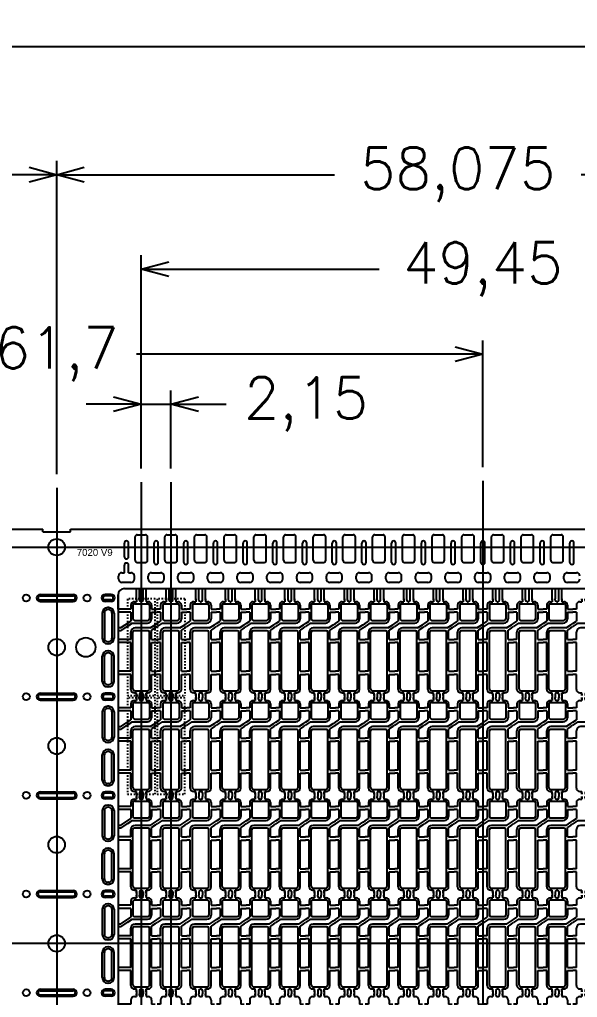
# Model space of a CAD drawing. Header units: millimetres. Extents: x -949 to -637, y 1078 to 1304.
# Drawn here: x -720.9 to -680.5, y 1233.2 to 1304.1 of the extents above; entities that cross this region are included whole.
import ezdxf

# ---------------------------------------------------------------- set-up
doc = ezdxf.new("R2010")
doc.units = ezdxf.units.MM
doc.header["$PDMODE"] = 3
doc.header["$PDSIZE"] = -1
for name, pattern in [('CENTER', [10.16, 6.35, -1.27, 1.27, -1.27]), ('DOT2', [0.125, 0, -0.125]), ('HIDDEN', [1.905, 1.27, -0.635])]:
    doc.linetypes.add(name, pattern=pattern)
doc.layers.get('DEFPOINTS').update_dxf_attribs({"color": 10})
for name, color, linetype in [('1', 3, 'Continuous'), ('6', 6, 'Continuous'), ('b etching', 1, 'Continuous'), ('CEN', 8, 'CENTER'), ('DIM', 7, 'Continuous'), ('HID', 1, 'HIDDEN')]:
    doc.layers.add(name, color=color, linetype=linetype)
doc.styles.add('SIMPLEX', font='simplex')
doc.styles.get("Standard").update_dxf_attribs({"font": 'txt.shx', "bigfont": 'chineset.shx'})
doc.styles.add('STYLE3', font='arial.ttf')
doc.dimstyles.new('ISO-25', dxfattribs={"dimtxt": 2.5, "dimasz": 2.5, "dimexe": 1.25, "dimexo": 0.625, "dimtad": 1, "dimtxsty": 'Standard', "dimcen": 2.5, "dimadec": 0, "dimazin": 0, "dimtfac": 1, "dimtmove": 0, "dimatfit": 3, "dimfxl": 1, "dimarcsym": 0})

# ---------------------------------------------------------------- blocks, each defined once
blk = doc.blocks.new('_OPEN30')
at = {"color": 0, "linetype": 'ByBlock'}
for p, q in [((-1, 0.268), (0, 0)), ((0, 0), (-1, -0.268)), ((0, 0), (-1, 0))]:
    blk.add_line(p, q, dxfattribs=at)
blk = doc.blocks.new('*D8')
at = {"layer": 'DEFPOINTS', "color": 0, "transparency": 16777216}
for p in [(-656.549, 1302.091), (-903.349, 1266.644), (-656.549, 1266.644)]:
    blk.add_point(p, dxfattribs=at)
at = {"layer": 'DIM', "color": 0, "lineweight": -2, "transparency": 16777216}
for p, q in [((-903.349, 1267.644), (-903.349, 1303.091)), ((-656.549, 1267.644), (-656.549, 1303.091)), ((-901.349, 1302.091), (-790.092, 1302.091)), ((-658.549, 1302.091), (-769.806, 1302.091))]:
    blk.add_line(p, q, dxfattribs=at)
at = {"layer": 'DIM', "color": 0, "lineweight": -2, "transparency": 16777216, "xscale": 2, "yscale": 2, "zscale": 2, "rotation": 180}
blk.add_blockref('_OPEN30', (-903.349, 1302.091), dxfattribs=at)
at = {"layer": 'DIM', "color": 0, "lineweight": -2, "transparency": 16777216, "xscale": 2, "yscale": 2, "zscale": 2}
blk.add_blockref('_OPEN30', (-656.549, 1302.091), dxfattribs=at)
at = {"layer": 'DIM', "color": 0, "transparency": 16777216, "insert": (-779.949, 1302.091), "char_height": 3, "attachment_point": 5, "style": 'SIMPLEX'}
blk.add_mtext('246,8±1', dxfattribs=at)
blk = doc.blocks.new('*D34')
at = {"layer": 'DEFPOINTS', "color": 0, "transparency": 16777216}
for p in [(-662.674, 1285.983), (-712.124, 1270.544), (-662.674, 1270.544)]:
    blk.add_point(p, dxfattribs=at)
at = {"layer": 'DIM', "color": 0, "lineweight": -2, "transparency": 16777216}
for p, q in [((-712.124, 1271.544), (-712.124, 1286.983)), ((-662.674, 1271.544), (-662.674, 1286.983)), ((-710.124, 1285.983), (-694.899, 1285.983)), ((-664.674, 1285.983), (-679.899, 1285.983))]:
    blk.add_line(p, q, dxfattribs=at)
at = {"layer": 'DIM', "color": 0, "lineweight": -2, "transparency": 16777216, "xscale": 2, "yscale": 2, "zscale": 2, "rotation": 180}
blk.add_blockref('_OPEN30', (-712.124, 1285.983), dxfattribs=at)
at = {"layer": 'DIM', "color": 0, "lineweight": -2, "transparency": 16777216, "xscale": 2, "yscale": 2, "zscale": 2}
blk.add_blockref('_OPEN30', (-662.674, 1285.983), dxfattribs=at)
at = {"layer": 'DIM', "color": 0, "transparency": 16777216, "insert": (-687.399, 1285.983), "char_height": 3, "attachment_point": 5, "style": 'SIMPLEX'}
blk.add_mtext('49,45', dxfattribs=at)
blk = doc.blocks.new('*D35')
at = {"layer": 'DEFPOINTS', "color": 0, "transparency": 16777216}
for p in [(-709.974, 1276.197), (-712.124, 1270.544), (-709.974, 1270.544)]:
    blk.add_point(p, dxfattribs=at)
at = {"layer": 'DIM', "color": 0, "lineweight": -2, "transparency": 16777216}
for p, q in [((-712.124, 1271.544), (-712.124, 1277.197)), ((-709.974, 1271.544), (-709.974, 1277.197)), ((-714.124, 1276.197), (-716.124, 1276.197)), ((-712.124, 1276.197), (-709.974, 1276.197)), ((-707.974, 1276.197), (-705.974, 1276.197))]:
    blk.add_line(p, q, dxfattribs=at)
at = {"layer": 'DIM', "color": 0, "lineweight": -2, "transparency": 16777216, "xscale": 2, "yscale": 2, "zscale": 2}
blk.add_blockref('_OPEN30', (-712.124, 1276.197), dxfattribs=at)
at = {"layer": 'DIM', "color": 0, "lineweight": -2, "transparency": 16777216, "xscale": 2, "yscale": 2, "zscale": 2, "rotation": 180}
blk.add_blockref('_OPEN30', (-709.974, 1276.197), dxfattribs=at)
at = {"layer": 'DIM', "color": 0, "transparency": 16777216, "insert": (-700.188, 1276.197), "char_height": 3, "attachment_point": 5, "style": 'SIMPLEX'}
blk.add_mtext('2,15', dxfattribs=at)
blk = doc.blocks.new('*D37')
at = {"layer": 'DEFPOINTS', "color": 0, "transparency": 16777216}
for p in [(-718.249, 1292.825), (-779.949, 1270.144), (-718.249, 1270.144)]:
    blk.add_point(p, dxfattribs=at)
at = {"layer": 'DIM', "color": 0, "lineweight": -2, "transparency": 16777216}
for p, q in [((-779.949, 1271.144), (-779.949, 1293.825)), ((-718.249, 1271.144), (-718.249, 1293.825)), ((-777.949, 1292.825), (-754.884, 1292.825)), ((-720.249, 1292.825), (-743.313, 1292.825))]:
    blk.add_line(p, q, dxfattribs=at)
at = {"layer": 'DIM', "color": 0, "lineweight": -2, "transparency": 16777216, "xscale": 2, "yscale": 2, "zscale": 2, "rotation": 180}
blk.add_blockref('_OPEN30', (-779.949, 1292.825), dxfattribs=at)
at = {"layer": 'DIM', "color": 0, "lineweight": -2, "transparency": 16777216, "xscale": 2, "yscale": 2, "zscale": 2}
blk.add_blockref('_OPEN30', (-718.249, 1292.825), dxfattribs=at)
at = {"layer": 'DIM', "color": 0, "transparency": 16777216, "insert": (-749.099, 1292.825), "char_height": 3, "attachment_point": 5, "style": 'SIMPLEX'}
blk.add_mtext('61,7', dxfattribs=at)
blk = doc.blocks.new('*D38')
at = {"layer": 'DEFPOINTS', "color": 0, "transparency": 16777216}
for p in [(-660.174, 1292.825), (-718.249, 1270.144), (-660.174, 1208.444)]:
    blk.add_point(p, dxfattribs=at)
at = {"layer": 'DIM', "color": 0, "lineweight": -2, "transparency": 16777216}
for p, q in [((-718.249, 1271.144), (-718.249, 1293.825)), ((-660.174, 1209.444), (-660.174, 1293.825)), ((-716.249, 1292.825), (-698.14, 1292.825)), ((-662.174, 1292.825), (-680.283, 1292.825))]:
    blk.add_line(p, q, dxfattribs=at)
at = {"layer": 'DIM', "color": 0, "lineweight": -2, "transparency": 16777216, "xscale": 2, "yscale": 2, "zscale": 2, "rotation": 180}
blk.add_blockref('_OPEN30', (-718.249, 1292.825), dxfattribs=at)
at = {"layer": 'DIM', "color": 0, "lineweight": -2, "transparency": 16777216, "xscale": 2, "yscale": 2, "zscale": 2}
blk.add_blockref('_OPEN30', (-660.174, 1292.825), dxfattribs=at)
at = {"layer": 'DIM', "color": 0, "transparency": 16777216, "insert": (-689.211, 1292.825), "char_height": 3, "attachment_point": 5, "style": 'SIMPLEX'}
blk.add_mtext('58,075', dxfattribs=at)
blk = doc.blocks.new('*D44')
at = {"layer": 'DEFPOINTS', "color": 0, "transparency": 16777216}
for p in [(-687.399, 1279.822), (-749.099, 1270.644), (-687.399, 1270.644)]:
    blk.add_point(p, dxfattribs=at)
at = {"layer": 'DIM', "color": 0, "lineweight": -2, "transparency": 16777216}
for p, q in [((-749.099, 1271.644), (-749.099, 1280.822)), ((-687.399, 1271.644), (-687.399, 1280.822)), ((-747.099, 1279.822), (-724.034, 1279.822)), ((-689.399, 1279.822), (-712.463, 1279.822))]:
    blk.add_line(p, q, dxfattribs=at)
at = {"layer": 'DIM', "color": 0, "lineweight": -2, "transparency": 16777216, "xscale": 2, "yscale": 2, "zscale": 2, "rotation": 180}
blk.add_blockref('_OPEN30', (-749.099, 1279.822), dxfattribs=at)
at = {"layer": 'DIM', "color": 0, "lineweight": -2, "transparency": 16777216, "xscale": 2, "yscale": 2, "zscale": 2}
blk.add_blockref('_OPEN30', (-687.399, 1279.822), dxfattribs=at)
at = {"layer": 'DIM', "color": 0, "transparency": 16777216, "insert": (-718.249, 1279.822), "char_height": 3, "attachment_point": 5, "style": 'SIMPLEX'}
blk.add_mtext('61,7', dxfattribs=at)
blk = doc.blocks.new('e1')
at = {"layer": '1'}
for p, q in [((-947.458, 906.131), (-947.458, 905.841)), ((-947.058, 906.581), (-947.058, 906.481)), ((-947.058, 906.481), (-947.058, 906.581)), ((-947.058, 906.581), (-947.058, 906.381)), ((-946.358, 906.581), (-946.358, 906.481)), ((-946.358, 906.481), (-946.358, 906.581)), ((-946.358, 906.581), (-946.358, 906.381)), ((-946.358, 906.381), (-946.208, 906.381)), ((-945.958, 906.131), (-945.958, 905.841)), ((-947.458, 905.841), (-947.708, 905.841)), ((-947.458, 905.621), (-947.708, 905.621)), ((-947.458, 905.621), (-947.458, 904.981)), ((-945.958, 905.841), (-945.708, 905.841)), ((-945.958, 905.621), (-945.958, 905.131)), ((-945.958, 905.621), (-945.708, 905.621)), ((-947.358, 904.831), (-946.258, 904.831)), ((-946.058, 904.481), (-947.158, 904.481)), ((-947.458, 903.641), (-947.458, 904.181)), ((-945.958, 903.641), (-945.958, 904.331)), ((-947.458, 903.641), (-947.708, 903.641)), ((-947.458, 903.421), (-947.708, 903.421)), ((-947.458, 901.341), (-947.458, 903.421)), ((-945.958, 903.641), (-945.708, 903.641)), ((-945.958, 901.341), (-945.958, 903.421)), ((-945.958, 903.421), (-945.708, 903.421)), ((-947.458, 901.341), (-947.708, 901.341)), ((-947.458, 901.121), (-947.708, 901.121)), ((-947.458, 900.031), (-947.458, 901.121)), ((-945.958, 901.341), (-945.708, 901.341)), ((-945.958, 900.031), (-945.958, 901.121)), ((-945.958, 901.121), (-945.708, 901.121)), ((-947.058, 899.581), (-947.058, 899.781)), ((-947.058, 899.581), (-947.058, 899.681)), ((-947.058, 899.681), (-947.058, 899.581)), ((-946.358, 899.781), (-946.208, 899.781)), ((-946.358, 899.581), (-946.358, 899.781)), ((-946.358, 899.581), (-946.358, 899.681)), ((-946.358, 899.681), (-946.358, 899.581))]:
    blk.add_line(p, q, dxfattribs=at)
at = {"layer": '1', "linetype": 'ByBlock'}
for p, q in [((-947.208, 906.381), (-947.058, 906.381)), ((-946.833, 906.481), (-946.833, 906.581)), ((-946.733, 906.381), (-946.683, 906.381)), ((-946.583, 906.481), (-946.583, 906.581)), ((-947.708, 904.814), (-947.458, 904.981)), ((-947.358, 904.831), (-947.708, 904.597)), ((-946.058, 904.481), (-945.708, 904.714)), ((-945.708, 904.497), (-945.958, 904.331)), ((-947.208, 899.781), (-947.058, 899.781)), ((-946.833, 899.681), (-946.833, 899.581)), ((-946.733, 899.781), (-946.683, 899.781)), ((-946.583, 899.681), (-946.583, 899.581))]:
    blk.add_line(p, q, dxfattribs=at)
at = {"layer": '1'}
for centre, radius, start, end in [((-947.208, 906.131), 0.25, 90, 180), ((-946.208, 906.131), 0.25, 0, 90), ((-947.158, 904.181), 0.3, 90, 180), ((-946.258, 905.131), 0.3, 270, 0), ((-947.208, 900.031), 0.25, 180, 270), ((-946.208, 900.031), 0.25, 270, 0)]:
    blk.add_arc(centre, radius, start, end, dxfattribs=at)
at = {"layer": '1', "linetype": 'ByBlock'}
for centre, start, end in [((-946.733, 906.481), 180, 270), ((-946.683, 906.481), 270, 0), ((-946.733, 899.681), 90, 180), ((-946.683, 899.681), 0, 90)]:
    blk.add_arc(centre, 0.1, start, end, dxfattribs=at)
blk = doc.blocks.new('e2')
at = {"layer": 'b etching', "linetype": 'ByBlock'}
for p, q in [((-947.308, 906.131), (-947.308, 905.131)), ((-947.208, 906.231), (-946.208, 906.231)), ((-946.108, 906.131), (-946.108, 905.131)), ((-947.208, 905.031), (-946.208, 905.031)), ((-947.308, 900.081), (-947.308, 904.181)), ((-946.208, 904.281), (-947.208, 904.281)), ((-946.108, 900.081), (-946.108, 904.181)), ((-947.158, 899.931), (-946.258, 899.931))]:
    blk.add_line(p, q, dxfattribs=at)
for centre, radius, start, end in [((-947.208, 906.131), 0.1, 90, 180), ((-946.208, 906.131), 0.1, 360, 90), ((-947.208, 905.131), 0.1, 180, 270), ((-946.208, 905.131), 0.1, 270, 360), ((-947.208, 904.181), 0.1, 90, 180), ((-946.208, 904.181), 0.1, 0, 90), ((-947.158, 900.081), 0.15, 180, 270), ((-946.258, 900.081), 0.15, 270, 0)]:
    blk.add_arc(centre, radius, start, end, dxfattribs=at)
blk = doc.blocks.new('TOP')
at = {"layer": '1', "linetype": 'ByBlock'}
for p, q in [((-895.149, 911.326), (-894.999, 911.326)), ((-895.149, 911.106), (-894.999, 911.106)), ((-895.149, 910.2), (-894.999, 910.3)), ((-895.149, 909.983), (-894.999, 910.083)), ((-895.149, 909.126), (-894.999, 909.126)), ((-895.149, 908.906), (-894.999, 908.906)), ((-895.149, 906.826), (-894.999, 906.826)), ((-895.149, 906.606), (-894.999, 906.606)), ((-896.499, 905.066), (-896.499, 904.916)), ((-896.274, 905.066), (-896.274, 904.916)), ((-896.024, 905.066), (-896.024, 904.916)), ((-895.799, 905.066), (-895.799, 904.916))]:
    blk.add_line(p, q, dxfattribs=at)
blk = doc.blocks.new('TOP13')
at = {"layer": '1'}
for p, q in [((-901.961, 617.062), (-901.361, 617.062)), ((-902.111, 615.212), (-902.111, 616.912)), ((-901.211, 615.212), (-901.211, 616.912)), ((-900.736, 615.062), (-900.736, 616.462)), ((-900.436, 615.062), (-900.436, 616.462)), ((-901.961, 615.062), (-901.361, 615.062))]:
    blk.add_line(p, q, dxfattribs=at)
for centre, start, end in [((-901.961, 616.912), 90, 180), ((-901.361, 616.912), 0, 90), ((-900.586, 616.462), 0, 180), ((-901.961, 615.212), 180, 270), ((-901.361, 615.212), 270, 0), ((-900.586, 615.062), 180, 0)]:
    blk.add_arc(centre, 0.15, start, end, dxfattribs=at)
blk = doc.blocks.new('1')
at = {"layer": '1', "linetype": 'ByBlock'}
for p, q in [((-898.224, 911.326), (-898.899, 911.326)), ((-898.224, 911.106), (-898.899, 911.106)), ((-898.899, 911.106), (-898.899, 909.966)), ((-898.724, 909.966), (-897.974, 910.466)), ((-898.699, 909.766), (-897.874, 910.316)), ((-898.724, 909.966), (-898.899, 909.966)), ((-898.699, 909.766), (-898.899, 909.766)), ((-898.899, 909.766), (-898.899, 909.126)), ((-898.224, 909.126), (-898.899, 909.126)), ((-898.224, 908.906), (-898.899, 908.906)), ((-898.899, 908.906), (-898.899, 906.826)), ((-898.224, 906.826), (-898.899, 906.826)), ((-898.224, 906.606), (-898.899, 906.606)), ((-898.899, 906.606), (-898.899, 904.176)), ((-898.224, 904.176), (-898.899, 904.176))]:
    blk.add_line(p, q, dxfattribs=at)
blk = doc.blocks.new('111')
at = {"layer": '1', "linetype": 'ByBlock'}
for p, q in [((-415.593, 929.351), (-415.593, 930.101)), ((-415.368, 929.351), (-415.368, 930.101)), ((-415.368, 930.101), (-415.118, 930.101)), ((-415.118, 929.351), (-415.118, 930.101)), ((-414.893, 930.101), (-413.443, 930.101)), ((-414.893, 929.351), (-414.893, 930.101))]:
    blk.add_line(p, q, dxfattribs=at)

msp = doc.modelspace()

# ---------------------------------------------------------------- linework, layer by layer
at = {"layer": '1', "linetype": 'ByBlock'}
for p, q in [((-749.0986804, 1267.14394821), (-719.2486804, 1267.14394821)), ((-717.2486804, 1267.14394821), (-687.3986804, 1267.14394821)), ((-687.3986804, 1267.14394821), (-657.5486804, 1267.14394821)), ((-713.7736804, 1263.54394821), (-713.7736804, 1263.74394821)), ((-712.6236804, 1263.54394821), (-712.6236804, 1263.74394821)), ((-711.6236804, 1263.54394821), (-711.6236804, 1263.74394821)), ((-710.4736804, 1263.54394821), (-710.4736804, 1263.74394821)), ((-709.4736804, 1263.54394821), (-709.4736804, 1263.74394821)), ((-708.3236804, 1263.54394821), (-708.3236804, 1263.74394821)), ((-707.3236804, 1263.54394821), (-707.3236804, 1263.74394821)), ((-706.1736804, 1263.54394821), (-706.1736804, 1263.74394821)), ((-705.1736804, 1263.54394821), (-705.1736804, 1263.74394821)), ((-704.0236804, 1263.54394821), (-704.0236804, 1263.74394821)), ((-703.0236804, 1263.54394821), (-703.0236804, 1263.74394821)), ((-701.8736804, 1263.54394821), (-701.8736804, 1263.74394821)), ((-700.8736804, 1263.54394821), (-700.8736804, 1263.74394821)), ((-699.7236804, 1263.54394821), (-699.7236804, 1263.74394821)), ((-698.7236804, 1263.54394821), (-698.7236804, 1263.74394821)), ((-697.5736804, 1263.54394821), (-697.5736804, 1263.74394821)), ((-696.5736804, 1263.54394821), (-696.5736804, 1263.74394821)), ((-695.4236804, 1263.54394821), (-695.4236804, 1263.74394821)), ((-694.4236804, 1263.54394821), (-694.4236804, 1263.74394821)), ((-693.2736804, 1263.54394821), (-693.2736804, 1263.74394821)), ((-692.2736804, 1263.54394821), (-692.2736804, 1263.74394821)), ((-691.1236804, 1263.54394821), (-691.1236804, 1263.74394821)), ((-690.1236804, 1263.54394821), (-690.1236804, 1263.74394821)), ((-688.9736804, 1263.54394821), (-688.9736804, 1263.74394821)), ((-687.9736804, 1263.54394821), (-687.9736804, 1263.74394821)), ((-686.8236804, 1263.54394821), (-686.8236804, 1263.74394821)), ((-685.8236804, 1263.54394821), (-685.8236804, 1263.74394821)), ((-684.6736804, 1263.54394821), (-684.6736804, 1263.74394821)), ((-683.6736804, 1263.54394821), (-683.6736804, 1263.74394821)), ((-682.5236804, 1263.54394821), (-682.5236804, 1263.74394821)), ((-681.5236804, 1263.54394821), (-681.5236804, 1263.74394821)), ((-712.8736804, 1263.29394821), (-713.5236804, 1263.29394821)), ((-710.7236804, 1263.29394821), (-711.3736804, 1263.29394821)), ((-708.5736804, 1263.29394821), (-709.2236804, 1263.29394821)), ((-706.4236804, 1263.29394821), (-707.0736804, 1263.29394821)), ((-704.2736804, 1263.29394821), (-704.9236804, 1263.29394821)), ((-702.1236804, 1263.29394821), (-702.7736804, 1263.29394821)), ((-699.9736804, 1263.29394821), (-700.6236804, 1263.29394821)), ((-697.8236804, 1263.29394821), (-698.4736804, 1263.29394821)), ((-695.6736804, 1263.29394821), (-696.3236804, 1263.29394821)), ((-693.5236804, 1263.29394821), (-694.1736804, 1263.29394821)), ((-691.3736804, 1263.29394821), (-692.0236804, 1263.29394821)), ((-689.2236804, 1263.29394821), (-689.8736804, 1263.29394821)), ((-687.0736804, 1263.29394821), (-687.7236804, 1263.29394821)), ((-684.9236804, 1263.29394821), (-685.5736804, 1263.29394821)), ((-682.7736804, 1263.29394821), (-683.4236804, 1263.29394821)), ((-680.6236804, 1263.29394821), (-681.2736804, 1263.29394821)), ((-713.7986804, 1261.35394821), (-713.7986804, 1262.39394821)), ((-713.3486804, 1262.84394821), (-712.4736804, 1262.84394821))]:
    msp.add_line(p, q, dxfattribs=at)
at = {"layer": '1'}
for p, q in [((-719.2486804, 1266.94394821), (-719.2486804, 1267.14394821)), ((-717.2486804, 1266.94394821), (-717.2486804, 1267.14394821)), ((-719.2486804, 1266.94394821), (-718.2486804, 1266.94394821)), ((-718.2486804, 1266.94394821), (-717.2486804, 1266.94394821)), ((-713.3486804, 1265.14394821), (-713.3486804, 1266.14394821)), ((-713.0486804, 1265.14394821), (-713.0486804, 1266.14394821)), ((-713.3486804, 1263.99394821), (-713.3486804, 1264.54394821)), ((-713.0486804, 1263.99394821), (-713.0486804, 1264.54394821)), ((-713.5236804, 1263.99394821), (-713.3486804, 1263.99394821)), ((-713.0486804, 1263.99394821), (-712.8736804, 1263.99394821)), ((-711.3736804, 1263.99394821), (-710.7236804, 1263.99394821)), ((-709.2236804, 1263.99394821), (-708.5736804, 1263.99394821)), ((-707.0736804, 1263.99394821), (-706.4236804, 1263.99394821)), ((-704.9236804, 1263.99394821), (-704.2736804, 1263.99394821)), ((-702.7736804, 1263.99394821), (-702.1236804, 1263.99394821)), ((-700.6236804, 1263.99394821), (-699.9736804, 1263.99394821)), ((-698.4736804, 1263.99394821), (-697.8236804, 1263.99394821)), ((-696.3236804, 1263.99394821), (-695.6736804, 1263.99394821)), ((-694.1736804, 1263.99394821), (-693.5236804, 1263.99394821)), ((-692.0236804, 1263.99394821), (-691.3736804, 1263.99394821)), ((-689.8736804, 1263.99394821), (-689.2236804, 1263.99394821)), ((-687.7236804, 1263.99394821), (-687.0736804, 1263.99394821)), ((-685.5736804, 1263.99394821), (-684.9236804, 1263.99394821)), ((-683.4236804, 1263.99394821), (-682.7736804, 1263.99394821)), ((-681.2736804, 1263.99394821), (-680.6236804, 1263.99394821)), ((-719.4486804, 1262.31894821), (-717.0486804, 1262.31894821)), ((-717.7486804, 1262.31894821), (-717.0486804, 1262.31894821)), ((-714.2986804, 1262.31894821), (-714.7486804, 1262.31894821)), ((-714.2986804, 1262.31894821), (-714.7486804, 1262.31894821)), ((-719.4486804, 1262.01894821), (-717.0486804, 1262.01894821)), ((-717.7486804, 1262.01894821), (-717.0486804, 1262.01894821)), ((-714.2986804, 1262.01894821), (-714.7486804, 1262.01894821)), ((-714.2986804, 1262.01894821), (-714.7486804, 1262.01894821)), ((-714.7986804, 1261.06894821), (-714.7986804, 1259.24394821)), ((-714.4986804, 1261.31894821), (-714.5486804, 1261.31894821)), ((-714.2486804, 1261.06894821), (-714.2486804, 1259.24394821)), ((-714.4986804, 1258.99394821), (-714.5486804, 1258.99394821)), ((-714.7986804, 1256.11894821), (-714.7986804, 1257.94394821)), ((-714.4986804, 1258.19394821), (-714.5486804, 1258.19394821)), ((-714.2486804, 1256.11894821), (-714.2486804, 1257.94394821)), ((-714.4986804, 1255.86894821), (-714.5486804, 1255.86894821)), ((-719.4486804, 1255.16894821), (-717.0486804, 1255.16894821)), ((-717.7486804, 1255.16894821), (-717.0486804, 1255.16894821)), ((-714.2986804, 1255.16894821), (-714.7486804, 1255.16894821)), ((-714.2986804, 1255.16894821), (-714.7486804, 1255.16894821)), ((-719.4486804, 1254.86894821), (-717.0486804, 1254.86894821)), ((-717.7486804, 1254.86894821), (-717.0486804, 1254.86894821)), ((-714.2986804, 1254.86894821), (-714.7486804, 1254.86894821)), ((-714.2986804, 1254.86894821), (-714.7486804, 1254.86894821)), ((-714.7986804, 1253.91894821), (-714.7986804, 1252.09394821)), ((-714.4986804, 1254.16894821), (-714.5486804, 1254.16894821)), ((-714.2486804, 1253.91894821), (-714.2486804, 1252.09394821)), ((-714.4986804, 1251.84394821), (-714.5486804, 1251.84394821)), ((-714.4986804, 1251.04394821), (-714.5486804, 1251.04394821)), ((-714.7986804, 1248.96894821), (-714.7986804, 1250.79394821)), ((-714.2486804, 1248.96894821), (-714.2486804, 1250.79394821)), ((-714.4986804, 1248.71894821), (-714.5486804, 1248.71894821)), ((-719.4486804, 1248.01894821), (-717.0486804, 1248.01894821)), ((-717.7486804, 1248.01894821), (-717.0486804, 1248.01894821)), ((-714.2986804, 1248.01894821), (-714.7486804, 1248.01894821)), ((-714.2986804, 1248.01894821), (-714.7486804, 1248.01894821)), ((-719.4486804, 1247.71894821), (-717.0486804, 1247.71894821)), ((-717.7486804, 1247.71894821), (-717.0486804, 1247.71894821)), ((-714.2986804, 1247.71894821), (-714.7486804, 1247.71894821)), ((-714.2986804, 1247.71894821), (-714.7486804, 1247.71894821)), ((-714.7986804, 1246.76894821), (-714.7986804, 1244.94394821)), ((-714.4986804, 1247.01894821), (-714.5486804, 1247.01894821)), ((-714.2486804, 1246.76894821), (-714.2486804, 1244.94394821)), ((-714.4986804, 1244.69394821), (-714.5486804, 1244.69394821)), ((-714.4986804, 1243.89394821), (-714.5486804, 1243.89394821)), ((-714.7986804, 1241.81894821), (-714.7986804, 1243.64394821)), ((-714.2486804, 1241.81894821), (-714.2486804, 1243.64394821)), ((-714.4986804, 1241.56894821), (-714.5486804, 1241.56894821)), ((-719.4486804, 1240.86894821), (-717.0486804, 1240.86894821)), ((-719.4486804, 1240.56894821), (-717.0486804, 1240.56894821)), ((-717.7486804, 1240.86894821), (-717.0486804, 1240.86894821)), ((-717.7486804, 1240.56894821), (-717.0486804, 1240.56894821)), ((-714.2986804, 1240.86894821), (-714.7486804, 1240.86894821)), ((-714.2986804, 1240.86894821), (-714.7486804, 1240.86894821)), ((-714.2986804, 1240.56894821), (-714.7486804, 1240.56894821)), ((-714.2986804, 1240.56894821), (-714.7486804, 1240.56894821)), ((-714.7986804, 1239.61894821), (-714.7986804, 1237.79394821)), ((-714.4986804, 1239.86894821), (-714.5486804, 1239.86894821)), ((-714.2486804, 1239.61894821), (-714.2486804, 1237.79394821)), ((-714.4986804, 1237.54394821), (-714.5486804, 1237.54394821)), ((-714.4986804, 1236.74394821), (-714.5486804, 1236.74394821)), ((-714.7986804, 1234.66894821), (-714.7986804, 1236.49394821)), ((-714.2486804, 1234.66894821), (-714.2486804, 1236.49394821)), ((-714.4986804, 1234.41894821), (-714.5486804, 1234.41894821)), ((-719.4486804, 1233.71894821), (-717.0486804, 1233.71894821)), ((-719.4486804, 1233.41894821), (-717.0486804, 1233.41894821)), ((-717.7486804, 1233.71894821), (-717.0486804, 1233.71894821)), ((-717.7486804, 1233.41894821), (-717.0486804, 1233.41894821)), ((-714.2986804, 1233.71894821), (-714.7486804, 1233.71894821)), ((-714.2986804, 1233.71894821), (-714.7486804, 1233.71894821)), ((-714.2986804, 1233.41894821), (-714.7486804, 1233.41894821)), ((-714.2986804, 1233.41894821), (-714.7486804, 1233.41894821))]:
    msp.add_line(p, q, dxfattribs=at)
for centre, radius in [((-718.2486804, 1265.84394821), 0.6), ((-720.4486804, 1262.16894821), 0.25), ((-720.4486804, 1262.16894821), 0.25), ((-716.0486804, 1262.16894821), 0.25), ((-718.2486804, 1258.59394821), 0.6), ((-716.1386804, 1258.59394821), 0.7), ((-720.4486804, 1255.01894821), 0.25), ((-720.4486804, 1255.01894821), 0.25), ((-716.0486804, 1255.01894821), 0.25), ((-716.0486804, 1255.01894821), 0.25), ((-718.2486804, 1251.44394821), 0.6), ((-720.4486804, 1247.86894821), 0.25), ((-720.4486804, 1247.86894821), 0.25), ((-716.0486804, 1247.86894821), 0.25), ((-716.0486804, 1247.86894821), 0.25), ((-718.2486804, 1244.29394821), 0.6), ((-720.4486804, 1240.71894821), 0.25), ((-720.4486804, 1240.71894821), 0.25), ((-716.0486804, 1240.71894821), 0.25), ((-716.0486804, 1240.71894821), 0.25), ((-718.2486804, 1237.14394821), 0.6), ((-720.4486804, 1233.56894821), 0.25), ((-720.4486804, 1233.56894821), 0.25), ((-716.0486804, 1233.56894821), 0.25), ((-716.0486804, 1233.56894821), 0.25)]:
    msp.add_circle(centre, radius, dxfattribs=at)
for centre, radius, start, end in [((-713.1986804, 1266.14394821), 0.15, 0, 180), ((-713.1986804, 1265.14394821), 0.15, 180, 0), ((-713.1986804, 1264.54394821), 0.15, 0, 180), ((-719.4486804, 1262.16894821), 0.15, 90, 270), ((-719.4486804, 1262.16894821), 0.15, 90, 270), ((-717.0486804, 1262.16894821), 0.15, 270, 90), ((-717.0486804, 1262.16894821), 0.15, 270, 90), ((-714.7486804, 1262.16894821), 0.15, 90, 270), ((-714.7486804, 1262.16894821), 0.15, 90, 270), ((-714.2986804, 1262.16894821), 0.15, 270, 90), ((-714.2986804, 1262.16894821), 0.15, 270, 90), ((-714.5486804, 1261.06894821), 0.25, 90, 180), ((-714.4986804, 1261.06894821), 0.25, 360, 90), ((-714.5486804, 1259.24394821), 0.25, 180, 270), ((-714.4986804, 1259.24394821), 0.25, 270, 360), ((-714.5486804, 1257.94394821), 0.25, 90, 180), ((-714.4986804, 1257.94394821), 0.25, 0, 90), ((-714.5486804, 1256.11894821), 0.25, 180, 270), ((-714.4986804, 1256.11894821), 0.25, 270, 0), ((-719.4486804, 1255.01894821), 0.15, 90, 270), ((-719.4486804, 1255.01894821), 0.15, 90, 270), ((-717.0486804, 1255.01894821), 0.15, 270, 90), ((-717.0486804, 1255.01894821), 0.15, 270, 90), ((-714.7486804, 1255.01894821), 0.15, 90, 270), ((-714.7486804, 1255.01894821), 0.15, 90, 270), ((-714.2986804, 1255.01894821), 0.15, 270, 90), ((-714.2986804, 1255.01894821), 0.15, 270, 90), ((-714.5486804, 1253.91894821), 0.25, 90, 180), ((-714.4986804, 1253.91894821), 0.25, 360, 90), ((-714.5486804, 1252.09394821), 0.25, 180, 270), ((-714.4986804, 1252.09394821), 0.25, 270, 360), ((-714.5486804, 1250.79394821), 0.25, 90, 180), ((-714.4986804, 1250.79394821), 0.25, 0, 90), ((-714.5486804, 1248.96894821), 0.25, 180, 270), ((-714.4986804, 1248.96894821), 0.25, 270, 0), ((-719.4486804, 1247.86894821), 0.15, 90, 270), ((-719.4486804, 1247.86894821), 0.15, 90, 270), ((-717.0486804, 1247.86894821), 0.15, 270, 90), ((-717.0486804, 1247.86894821), 0.15, 270, 90), ((-714.7486804, 1247.86894821), 0.15, 90, 270), ((-714.7486804, 1247.86894821), 0.15, 90, 270), ((-714.2986804, 1247.86894821), 0.15, 270, 90), ((-714.2986804, 1247.86894821), 0.15, 270, 90), ((-714.5486804, 1246.76894821), 0.25, 90, 180), ((-714.4986804, 1246.76894821), 0.25, 360, 90), ((-714.5486804, 1244.94394821), 0.25, 180, 270), ((-714.4986804, 1244.94394821), 0.25, 270, 360), ((-714.5486804, 1243.64394821), 0.25, 90, 180), ((-714.4986804, 1243.64394821), 0.25, 0, 90), ((-714.5486804, 1241.81894821), 0.25, 180, 270), ((-714.4986804, 1241.81894821), 0.25, 270, 0), ((-719.4486804, 1240.71894821), 0.15, 90, 270), ((-719.4486804, 1240.71894821), 0.15, 90, 270), ((-717.0486804, 1240.71894821), 0.15, 270, 90), ((-717.0486804, 1240.71894821), 0.15, 270, 90), ((-714.7486804, 1240.71894821), 0.15, 90, 270), ((-714.7486804, 1240.71894821), 0.15, 90, 270), ((-714.2986804, 1240.71894821), 0.15, 270, 90), ((-714.2986804, 1240.71894821), 0.15, 270, 90), ((-714.5486804, 1239.61894821), 0.25, 90, 180), ((-714.4986804, 1239.61894821), 0.25, 360, 90), ((-714.5486804, 1237.79394821), 0.25, 180, 270), ((-714.4986804, 1237.79394821), 0.25, 270, 360), ((-714.5486804, 1236.49394821), 0.25, 90, 180), ((-714.4986804, 1236.49394821), 0.25, 0, 90), ((-714.5486804, 1234.66894821), 0.25, 180, 270), ((-714.4986804, 1234.66894821), 0.25, 270, 0), ((-719.4486804, 1233.56894821), 0.15, 90, 270), ((-719.4486804, 1233.56894821), 0.15, 90, 270), ((-717.0486804, 1233.56894821), 0.15, 270, 90), ((-717.0486804, 1233.56894821), 0.15, 270, 90), ((-714.7486804, 1233.56894821), 0.15, 90, 270), ((-714.7486804, 1233.56894821), 0.15, 90, 270), ((-714.2986804, 1233.56894821), 0.15, 270, 90), ((-714.2986804, 1233.56894821), 0.15, 270, 90)]:
    msp.add_arc(centre, radius, start, end, dxfattribs=at)
at = {"layer": '1', "linetype": 'ByBlock'}
for centre, radius, start, end in [((-713.5236804, 1263.74394821), 0.25, 90, 180), ((-712.8736804, 1263.74394821), 0.25, 0, 90), ((-711.3736804, 1263.74394821), 0.25, 90, 180), ((-710.7236804, 1263.74394821), 0.25, 0, 90), ((-709.2236804, 1263.74394821), 0.25, 90, 180), ((-708.5736804, 1263.74394821), 0.25, 0, 90), ((-707.0736804, 1263.74394821), 0.25, 90, 180), ((-706.4236804, 1263.74394821), 0.25, 0, 90), ((-704.9236804, 1263.74394821), 0.25, 90, 180), ((-704.2736804, 1263.74394821), 0.25, 0, 90), ((-702.7736804, 1263.74394821), 0.25, 90, 180), ((-702.1236804, 1263.74394821), 0.25, 0, 90), ((-700.6236804, 1263.74394821), 0.25, 90, 180), ((-699.9736804, 1263.74394821), 0.25, 0, 90), ((-698.4736804, 1263.74394821), 0.25, 90, 180), ((-697.8236804, 1263.74394821), 0.25, 0, 90), ((-696.3236804, 1263.74394821), 0.25, 90, 180), ((-695.6736804, 1263.74394821), 0.25, 0, 90), ((-694.1736804, 1263.74394821), 0.25, 90, 180), ((-693.5236804, 1263.74394821), 0.25, 0, 90), ((-692.0236804, 1263.74394821), 0.25, 90, 180), ((-691.3736804, 1263.74394821), 0.25, 0, 90), ((-689.8736804, 1263.74394821), 0.25, 90, 180), ((-689.2236804, 1263.74394821), 0.25, 0, 90), ((-687.7236804, 1263.74394821), 0.25, 90, 180), ((-687.0736804, 1263.74394821), 0.25, 0, 90), ((-685.5736804, 1263.74394821), 0.25, 90, 180), ((-684.9236804, 1263.74394821), 0.25, 0, 90), ((-683.4236804, 1263.74394821), 0.25, 90, 180), ((-682.7736804, 1263.74394821), 0.25, 0, 90), ((-681.2736804, 1263.74394821), 0.25, 90, 180), ((-680.6236804, 1263.74394821), 0.25, 0, 90), ((-713.5236804, 1263.54394821), 0.25, 180, 270), ((-712.8736804, 1263.54394821), 0.25, 270, 0), ((-711.3736804, 1263.54394821), 0.25, 180, 270), ((-710.7236804, 1263.54394821), 0.25, 270, 0), ((-709.2236804, 1263.54394821), 0.25, 180, 270), ((-708.5736804, 1263.54394821), 0.25, 270, 0), ((-707.0736804, 1263.54394821), 0.25, 180, 270), ((-706.4236804, 1263.54394821), 0.25, 270, 0), ((-704.9236804, 1263.54394821), 0.25, 180, 270), ((-704.2736804, 1263.54394821), 0.25, 270, 0), ((-702.7736804, 1263.54394821), 0.25, 180, 270), ((-702.1236804, 1263.54394821), 0.25, 270, 0), ((-700.6236804, 1263.54394821), 0.25, 180, 270), ((-699.9736804, 1263.54394821), 0.25, 270, 0), ((-698.4736804, 1263.54394821), 0.25, 180, 270), ((-697.8236804, 1263.54394821), 0.25, 270, 0), ((-696.3236804, 1263.54394821), 0.25, 180, 270), ((-695.6736804, 1263.54394821), 0.25, 270, 0), ((-694.1736804, 1263.54394821), 0.25, 180, 270), ((-693.5236804, 1263.54394821), 0.25, 270, 0), ((-692.0236804, 1263.54394821), 0.25, 180, 270), ((-691.3736804, 1263.54394821), 0.25, 270, 0), ((-689.8736804, 1263.54394821), 0.25, 180, 270), ((-689.2236804, 1263.54394821), 0.25, 270, 0), ((-687.7236804, 1263.54394821), 0.25, 180, 270), ((-687.0736804, 1263.54394821), 0.25, 270, 0), ((-685.5736804, 1263.54394821), 0.25, 180, 270), ((-684.9236804, 1263.54394821), 0.25, 270, 0), ((-683.4236804, 1263.54394821), 0.25, 180, 270), ((-682.7736804, 1263.54394821), 0.25, 270, 0), ((-681.2736804, 1263.54394821), 0.25, 180, 270), ((-680.6236804, 1263.54394821), 0.25, 270, 0), ((-713.3486804, 1262.39394821), 0.45, 90, 180)]:
    msp.add_arc(centre, radius, start, end, dxfattribs=at)
at = {"layer": '6', "linetype": 'DOT2'}
for p, q in [((-713.1236804, 1262.09394821), (-713.1236804, 1255.09394821)), ((-711.1236804, 1262.09394821), (-713.1236804, 1262.09394821)), ((-711.1236804, 1255.09394821), (-711.1236804, 1262.09394821)), ((-710.9736804, 1262.09394821), (-710.9736804, 1255.09394821)), ((-708.9736804, 1262.09394821), (-710.9736804, 1262.09394821)), ((-708.9736804, 1262.09394821), (-708.9736804, 1255.09394821)), ((-713.1236804, 1255.09394821), (-711.1236804, 1255.09394821)), ((-710.9736804, 1255.09394821), (-708.9736804, 1255.09394821)), ((-711.1236804, 1254.94394821), (-713.1236804, 1254.94394821)), ((-713.1236804, 1254.94394821), (-713.1236804, 1247.94394821)), ((-711.1236804, 1247.94394821), (-711.1236804, 1254.94394821)), ((-710.9736804, 1254.94394821), (-710.9736804, 1247.94394821)), ((-708.9736804, 1254.94394821), (-710.9736804, 1254.94394821)), ((-708.9736804, 1247.94394821), (-708.9736804, 1254.94394821)), ((-713.1236804, 1247.94394821), (-711.1236804, 1247.94394821)), ((-710.9736804, 1247.94394821), (-708.9736804, 1247.94394821))]:
    msp.add_line(p, q, dxfattribs=at)
at = {"layer": 'CEN', "linetype": 'ByBlock'}
for p, q in [((-718.2486804, 1270.14394821), (-718.2486804, 1204.14394821)), ((-718.2486804, 1270.14394821), (-718.2486804, 1204.14394821)), ((-718.2486804, 1270.14394821), (-718.2486804, 1204.14394821)), ((-712.1236804, 1270.54394821), (-712.1236804, 1204.34394821)), ((-712.1236804, 1270.54394821), (-712.1236804, 1203.74394821)), ((-712.1236804, 1270.54394821), (-712.1236804, 1204.34394821)), ((-709.9736804, 1270.54394821), (-709.9736804, 1204.34394821)), ((-709.9736804, 1270.54394821), (-709.9736804, 1203.74394821)), ((-709.9736804, 1270.54394821), (-709.9736804, 1204.34394821)), ((-687.3986804, 1270.64394821), (-687.3986804, 1202.64394821)), ((-901.6236804, 1265.84394821), (-659.2736804, 1265.84394821)), ((-648.05900889, 1237.14394821), (-914.20864364, 1237.14394821))]:
    msp.add_line(p, q, dxfattribs=at)
at = {"layer": 'HID', "linetype": 'ByBlock'}
for p, q in [((-719.4486804, 1262.41894821), (-717.0486804, 1262.41894821)), ((-714.2986804, 1262.41894821), (-714.7486804, 1262.41894821)), ((-713.7986804, 1262.39394821), (-713.7986804, 1211.89394821)), ((-713.3486804, 1262.84394821), (-661.4486804, 1262.84394821)), ((-719.4486804, 1261.91894821), (-717.0486804, 1261.91894821)), ((-714.2986804, 1261.91894821), (-714.7486804, 1261.91894821)), ((-714.4986804, 1261.46894821), (-714.5486804, 1261.46894821)), ((-714.9486804, 1261.06894821), (-714.9486804, 1259.24394821)), ((-714.0986804, 1261.06894821), (-714.0986804, 1259.24394821)), ((-714.4986804, 1258.84394821), (-714.5486804, 1258.84394821)), ((-714.9486804, 1256.11894821), (-714.9486804, 1257.94394821)), ((-714.4986804, 1258.34394821), (-714.5486804, 1258.34394821)), ((-714.0986804, 1256.11894821), (-714.0986804, 1257.94394821)), ((-719.4486804, 1255.26894821), (-717.0486804, 1255.26894821)), ((-714.2986804, 1255.26894821), (-714.7486804, 1255.26894821)), ((-714.4986804, 1255.71894821), (-714.5486804, 1255.71894821)), ((-719.4486804, 1254.76894821), (-717.0486804, 1254.76894821)), ((-714.2986804, 1254.76894821), (-714.7486804, 1254.76894821)), ((-714.9486804, 1253.91894821), (-714.9486804, 1252.09394821)), ((-714.4986804, 1254.31894821), (-714.5486804, 1254.31894821)), ((-714.0986804, 1253.91894821), (-714.0986804, 1252.09394821)), ((-714.4986804, 1251.69394821), (-714.5486804, 1251.69394821)), ((-714.4986804, 1251.19394821), (-714.5486804, 1251.19394821)), ((-714.9486804, 1248.96894821), (-714.9486804, 1250.79394821)), ((-714.0986804, 1248.96894821), (-714.0986804, 1250.79394821)), ((-719.4486804, 1248.11894821), (-717.0486804, 1248.11894821)), ((-714.2986804, 1248.11894821), (-714.7486804, 1248.11894821)), ((-714.4986804, 1248.56894821), (-714.5486804, 1248.56894821)), ((-719.4486804, 1247.61894821), (-717.0486804, 1247.61894821)), ((-714.2986804, 1247.61894821), (-714.7486804, 1247.61894821)), ((-714.9486804, 1246.76894821), (-714.9486804, 1244.94394821)), ((-714.4986804, 1247.16894821), (-714.5486804, 1247.16894821)), ((-714.0986804, 1246.76894821), (-714.0986804, 1244.94394821)), ((-714.4986804, 1244.54394821), (-714.5486804, 1244.54394821)), ((-714.4986804, 1244.04394821), (-714.5486804, 1244.04394821)), ((-714.9486804, 1241.81894821), (-714.9486804, 1243.64394821)), ((-714.0986804, 1241.81894821), (-714.0986804, 1243.64394821)), ((-719.4486804, 1240.96894821), (-717.0486804, 1240.96894821)), ((-714.2986804, 1240.96894821), (-714.7486804, 1240.96894821)), ((-714.4986804, 1241.41894821), (-714.5486804, 1241.41894821)), ((-719.4486804, 1240.46894821), (-717.0486804, 1240.46894821)), ((-714.2986804, 1240.46894821), (-714.7486804, 1240.46894821)), ((-714.9486804, 1239.61894821), (-714.9486804, 1237.79394821)), ((-714.4986804, 1240.01894821), (-714.5486804, 1240.01894821)), ((-714.0986804, 1239.61894821), (-714.0986804, 1237.79394821)), ((-714.4986804, 1237.39394821), (-714.5486804, 1237.39394821)), ((-714.4986804, 1236.89394821), (-714.5486804, 1236.89394821)), ((-714.9486804, 1234.66894821), (-714.9486804, 1236.49394821)), ((-714.0986804, 1234.66894821), (-714.0986804, 1236.49394821)), ((-714.4986804, 1234.26894821), (-714.5486804, 1234.26894821)), ((-719.4486804, 1233.81894821), (-717.0486804, 1233.81894821)), ((-719.4486804, 1233.31894821), (-717.0486804, 1233.31894821)), ((-714.2986804, 1233.81894821), (-714.7486804, 1233.81894821)), ((-714.2986804, 1233.31894821), (-714.7486804, 1233.31894821))]:
    msp.add_line(p, q, dxfattribs=at)
for centre, radius, start, end in [((-719.4486804, 1262.16894821), 0.25, 90, 270), ((-717.0486804, 1262.16894821), 0.25, 270, 90), ((-714.7486804, 1262.16894821), 0.25, 90, 270), ((-714.2986804, 1262.16894821), 0.25, 270, 90), ((-713.3486804, 1262.39394821), 0.45, 90, 180), ((-714.5486804, 1261.06894821), 0.4, 90, 180), ((-714.4986804, 1261.06894821), 0.4, 360, 90), ((-714.5486804, 1259.24394821), 0.4, 180, 270), ((-714.4986804, 1259.24394821), 0.4, 270, 360), ((-714.5486804, 1257.94394821), 0.4, 90, 180), ((-714.4986804, 1257.94394821), 0.4, 0, 90), ((-714.5486804, 1256.11894821), 0.4, 180, 270), ((-714.4986804, 1256.11894821), 0.4, 270, 0), ((-719.4486804, 1255.01894821), 0.25, 90, 270), ((-717.0486804, 1255.01894821), 0.25, 270, 90), ((-714.7486804, 1255.01894821), 0.25, 90, 270), ((-714.2986804, 1255.01894821), 0.25, 270, 90), ((-714.5486804, 1253.91894821), 0.4, 90, 180), ((-714.4986804, 1253.91894821), 0.4, 360, 90), ((-714.5486804, 1252.09394821), 0.4, 180, 270), ((-714.4986804, 1252.09394821), 0.4, 270, 360), ((-714.5486804, 1250.79394821), 0.4, 90, 180), ((-714.4986804, 1250.79394821), 0.4, 0, 90), ((-714.5486804, 1248.96894821), 0.4, 180, 270), ((-714.4986804, 1248.96894821), 0.4, 270, 0), ((-719.4486804, 1247.86894821), 0.25, 90, 270), ((-717.0486804, 1247.86894821), 0.25, 270, 90), ((-714.7486804, 1247.86894821), 0.25, 90, 270), ((-714.2986804, 1247.86894821), 0.25, 270, 90), ((-714.5486804, 1246.76894821), 0.4, 90, 180), ((-714.4986804, 1246.76894821), 0.4, 360, 90), ((-714.5486804, 1244.94394821), 0.4, 180, 270), ((-714.4986804, 1244.94394821), 0.4, 270, 360), ((-714.5486804, 1243.64394821), 0.4, 90, 180), ((-714.4986804, 1243.64394821), 0.4, 0, 90), ((-714.5486804, 1241.81894821), 0.4, 180, 270), ((-714.4986804, 1241.81894821), 0.4, 270, 0), ((-719.4486804, 1240.71894821), 0.25, 90, 270), ((-717.0486804, 1240.71894821), 0.25, 270, 90), ((-714.7486804, 1240.71894821), 0.25, 90, 270), ((-714.2986804, 1240.71894821), 0.25, 270, 90), ((-714.5486804, 1239.61894821), 0.4, 90, 180), ((-714.4986804, 1239.61894821), 0.4, 360, 90), ((-714.5486804, 1237.79394821), 0.4, 180, 270), ((-714.4986804, 1237.79394821), 0.4, 270, 360), ((-714.5486804, 1236.49394821), 0.4, 90, 180), ((-714.4986804, 1236.49394821), 0.4, 0, 90), ((-714.5486804, 1234.66894821), 0.4, 180, 270), ((-714.4986804, 1234.66894821), 0.4, 270, 0), ((-719.4486804, 1233.56894821), 0.25, 90, 270), ((-717.0486804, 1233.56894821), 0.25, 270, 90), ((-714.7486804, 1233.56894821), 0.25, 90, 270), ((-714.2986804, 1233.56894821), 0.25, 270, 90)]:
    msp.add_arc(centre, radius, start, end, dxfattribs=at)

# ---------------------------------------------------------------- block references
at = {"linetype": 'ByBlock'}
for name, p in [('TOP13', (189.53685045, 649.68182745)), ('TOP13', (191.68685045, 649.68182745)), ('TOP13', (193.83685045, 649.68182745)), ('TOP13', (195.98685045, 649.68182745)), ('TOP13', (198.13685045, 649.68182745)), ('TOP13', (200.28685045, 649.68182745)), ('TOP13', (202.43685045, 649.68182745)), ('TOP13', (204.58685045, 649.68182745)), ('TOP13', (206.73685045, 649.68182745)), ('TOP13', (208.88685045, 649.68182745)), ('TOP13', (211.03685045, 649.68182745)), ('TOP13', (213.18685045, 649.68182745)), ('TOP13', (215.33685045, 649.68182745)), ('TOP13', (217.48685045, 649.68182745)), ('TOP13', (219.63685045, 649.68182745)), ('111', (-296.88056474, 332.74258644)), ('111', (-294.73056474, 332.74258644)), ('111', (-292.58056474, 332.74258644)), ('111', (-290.43056474, 332.74258644)), ('111', (-288.28056474, 332.74258644)), ('111', (-286.13056474, 332.74258644)), ('111', (-283.98056474, 332.74258644)), ('111', (-281.83056474, 332.74258644)), ('111', (-279.68056474, 332.74258644)), ('111', (-277.53056474, 332.74258644)), ('111', (-275.38056474, 332.74258644)), ('111', (-273.23056474, 332.74258644)), ('111', (-271.08056474, 332.74258644)), ('111', (-268.93056474, 332.74258644)), ('111', (-266.78056474, 332.74258644)), ('e1', (234.58386592, 355.51326061)), ('e2', (234.58386592, 355.51326061)), ('e1', (236.73386592, 355.51326061)), ('e2', (236.73386592, 355.51326061)), ('e1', (238.88386592, 355.51326061)), ('e2', (238.88386592, 355.51326061)), ('e1', (241.03386592, 355.51326061)), ('e2', (241.03386592, 355.51326061)), ('e1', (243.18386592, 355.51326061)), ('e2', (243.18386592, 355.51326061)), ('e1', (245.33386592, 355.51326061)), ('e2', (245.33386592, 355.51326061)), ('e1', (247.48386592, 355.51326061)), ('e2', (247.48386592, 355.51326061)), ('e1', (249.63386592, 355.51326061)), ('e2', (249.63386592, 355.51326061)), ('e1', (251.78386592, 355.51326061)), ('e2', (251.78386592, 355.51326061)), ('e1', (253.93386592, 355.51326061)), ('e2', (253.93386592, 355.51326061)), ('e1', (256.08386592, 355.51326061)), ('e2', (256.08386592, 355.51326061)), ('e1', (258.23386592, 355.51326061)), ('e2', (258.23386592, 355.51326061)), ('e1', (260.38386592, 355.51326061)), ('e2', (260.38386592, 355.51326061)), ('e1', (262.53386592, 355.51326061)), ('e2', (262.53386592, 355.51326061)), ('e1', (264.68386592, 355.51326061)), ('e2', (264.68386592, 355.51326061)), ('e1', (266.83386592, 355.51326061)), ('1', (185.1, 350.02754633)), ('TOP', (184.025, 350.02754633)), ('TOP', (186.175, 350.02754633)), ('TOP', (188.325, 350.02754633)), ('TOP', (190.475, 350.02754633)), ('TOP', (192.625, 350.02754633)), ('TOP', (194.775, 350.02754633)), ('TOP', (196.925, 350.02754633)), ('TOP', (199.075, 350.02754633)), ('TOP', (201.225, 350.02754633)), ('TOP', (203.375, 350.02754633)), ('TOP', (205.525, 350.02754633)), ('TOP', (207.675, 350.02754633)), ('TOP', (209.825, 350.02754633)), ('TOP', (211.975, 350.02754633)), ('TOP', (214.125, 350.02754633)), ('e1', (234.58386592, 348.36326061)), ('e2', (234.58386592, 348.36326061)), ('e1', (236.73386592, 348.36326061)), ('e2', (236.73386592, 348.36326061)), ('e1', (238.88386592, 348.36326061)), ('e2', (238.88386592, 348.36326061)), ('e1', (241.03386592, 348.36326061)), ('e2', (241.03386592, 348.36326061)), ('e1', (243.18386592, 348.36326061)), ('e2', (243.18386592, 348.36326061)), ('e1', (245.33386592, 348.36326061)), ('e2', (245.33386592, 348.36326061)), ('e1', (247.48386592, 348.36326061)), ('e2', (247.48386592, 348.36326061)), ('e1', (249.63386592, 348.36326061)), ('e2', (249.63386592, 348.36326061)), ('e1', (251.78386592, 348.36326061)), ('e2', (251.78386592, 348.36326061)), ('e1', (253.93386592, 348.36326061)), ('e2', (253.93386592, 348.36326061)), ('e1', (256.08386592, 348.36326061)), ('e2', (256.08386592, 348.36326061)), ('e1', (258.23386592, 348.36326061)), ('e2', (258.23386592, 348.36326061)), ('e1', (260.38386592, 348.36326061)), ('e2', (260.38386592, 348.36326061)), ('e1', (262.53386592, 348.36326061)), ('e2', (262.53386592, 348.36326061)), ('e1', (264.68386592, 348.36326061)), ('e2', (264.68386592, 348.36326061)), ('e1', (266.83386592, 348.36326061)), ('1', (185.1, 342.87754633)), ('TOP', (184.025, 342.87754633)), ('TOP', (184.025, 342.87754633)), ('TOP', (186.175, 342.87754633)), ('TOP', (188.325, 342.87754633)), ('TOP', (190.475, 342.87754633)), ('TOP', (192.625, 342.87754633)), ('TOP', (194.775, 342.87754633)), ('TOP', (196.925, 342.87754633)), ('TOP', (199.075, 342.87754633)), ('TOP', (201.225, 342.87754633)), ('TOP', (203.375, 342.87754633)), ('TOP', (205.525, 342.87754633)), ('TOP', (207.675, 342.87754633)), ('TOP', (209.825, 342.87754633)), ('TOP', (211.975, 342.87754633)), ('TOP', (214.125, 342.87754633)), ('e1', (234.58386592, 341.21326061)), ('e2', (234.58386592, 341.21326061)), ('e1', (236.73386592, 341.21326061)), ('e2', (236.73386592, 341.21326061)), ('e1', (238.88386592, 341.21326061)), ('e2', (238.88386592, 341.21326061)), ('e1', (241.03386592, 341.21326061)), ('e2', (241.03386592, 341.21326061)), ('e1', (243.18386592, 341.21326061)), ('e2', (243.18386592, 341.21326061)), ('e1', (245.33386592, 341.21326061)), ('e2', (245.33386592, 341.21326061)), ('e1', (247.48386592, 341.21326061)), ('e2', (247.48386592, 341.21326061)), ('e1', (249.63386592, 341.21326061)), ('e2', (249.63386592, 341.21326061)), ('e1', (251.78386592, 341.21326061)), ('e2', (251.78386592, 341.21326061)), ('e1', (253.93386592, 341.21326061)), ('e2', (253.93386592, 341.21326061)), ('e1', (256.08386592, 341.21326061)), ('e2', (256.08386592, 341.21326061)), ('e1', (258.23386592, 341.21326061)), ('e2', (258.23386592, 341.21326061)), ('e1', (260.38386592, 341.21326061)), ('e2', (260.38386592, 341.21326061)), ('e1', (262.53386592, 341.21326061)), ('e2', (262.53386592, 341.21326061)), ('e1', (264.68386592, 341.21326061)), ('e2', (264.68386592, 341.21326061)), ('e1', (266.83386592, 341.21326061)), ('1', (185.1, 335.72754633)), ('TOP', (184.025, 335.72754633)), ('TOP', (184.025, 335.72754633)), ('TOP', (186.175, 335.72754633)), ('TOP', (188.325, 335.72754633)), ('TOP', (190.475, 335.72754633)), ('TOP', (192.625, 335.72754633)), ('TOP', (194.775, 335.72754633)), ('TOP', (196.925, 335.72754633)), ('TOP', (199.075, 335.72754633)), ('TOP', (201.225, 335.72754633)), ('TOP', (203.375, 335.72754633)), ('TOP', (205.525, 335.72754633)), ('TOP', (207.675, 335.72754633)), ('TOP', (209.825, 335.72754633)), ('TOP', (211.975, 335.72754633)), ('TOP', (214.125, 335.72754633)), ('e1', (234.58386592, 334.06326061)), ('e2', (234.58386592, 334.06326061)), ('e1', (236.73386592, 334.06326061)), ('e2', (236.73386592, 334.06326061)), ('e1', (238.88386592, 334.06326061)), ('e2', (238.88386592, 334.06326061)), ('e1', (241.03386592, 334.06326061)), ('e2', (241.03386592, 334.06326061)), ('e1', (243.18386592, 334.06326061)), ('e2', (243.18386592, 334.06326061)), ('e1', (245.33386592, 334.06326061)), ('e2', (245.33386592, 334.06326061)), ('e1', (247.48386592, 334.06326061)), ('e2', (247.48386592, 334.06326061)), ('e1', (249.63386592, 334.06326061)), ('e2', (249.63386592, 334.06326061)), ('e1', (251.78386592, 334.06326061)), ('e2', (251.78386592, 334.06326061)), ('e1', (253.93386592, 334.06326061)), ('e2', (253.93386592, 334.06326061)), ('e1', (256.08386592, 334.06326061)), ('e2', (256.08386592, 334.06326061)), ('e1', (258.23386592, 334.06326061)), ('e2', (258.23386592, 334.06326061)), ('e1', (260.38386592, 334.06326061)), ('e2', (260.38386592, 334.06326061)), ('e1', (262.53386592, 334.06326061)), ('e2', (262.53386592, 334.06326061)), ('e1', (264.68386592, 334.06326061)), ('e2', (264.68386592, 334.06326061)), ('e1', (266.83386592, 334.06326061)), ('1', (185.1, 328.57754633)), ('TOP', (184.025, 328.57754633)), ('TOP', (184.025, 328.57754633)), ('TOP', (186.175, 328.57754633)), ('TOP', (188.325, 328.57754633)), ('TOP', (190.475, 328.57754633)), ('TOP', (192.625, 328.57754633)), ('TOP', (194.775, 328.57754633)), ('TOP', (196.925, 328.57754633)), ('TOP', (199.075, 328.57754633)), ('TOP', (201.225, 328.57754633)), ('TOP', (203.375, 328.57754633)), ('TOP', (205.525, 328.57754633)), ('TOP', (207.675, 328.57754633)), ('TOP', (209.825, 328.57754633)), ('TOP', (211.975, 328.57754633)), ('TOP', (214.125, 328.57754633)), ('e1', (234.58386592, 326.91326061)), ('e1', (236.73386592, 326.91326061)), ('e1', (238.88386592, 326.91326061)), ('e1', (241.03386592, 326.91326061)), ('e1', (243.18386592, 326.91326061)), ('e1', (245.33386592, 326.91326061)), ('e1', (247.48386592, 326.91326061)), ('e1', (249.63386592, 326.91326061)), ('e1', (251.78386592, 326.91326061)), ('e1', (253.93386592, 326.91326061)), ('e1', (256.08386592, 326.91326061)), ('e1', (258.23386592, 326.91326061)), ('e1', (260.38386592, 326.91326061)), ('e1', (262.53386592, 326.91326061)), ('e1', (264.68386592, 326.91326061)), ('e1', (266.83386592, 326.91326061))]:
    msp.add_blockref(name, p, dxfattribs=at)

# ---------------------------------------------------------------- texts
at = {"layer": '1', "style": 'STYLE3'}
msp.add_text('7020 V9', height=0.5, dxfattribs=at).set_placement((-716.79707492, 1265.21164364))

# ---------------------------------------------------------------- dimensions: what is measured, and where the dimension line sits
at = {"layer": 'DIM'}
for base, p1, p2, override, picture, middle in [((-656.5486803994, 1302.0911544611), (-903.3486803994, 1266.6439482137), (-656.5486803994, 1266.6439482137), {"dimtxt": 3, "dimasz": 2, "dimexe": 1, "dimexo": 1, "dimgap": 1.5, "dimtad": 0, "dimdec": 8, "dimtxsty": 'SIMPLEX', "dimblk1": 'OPEN30', "dimblk2": 'OPEN30', "dimsah": 1, "dimtol": 1, "dimlim": 0, "dimtp": 1, "dimtm": 1, "dimtfac": 1, "dimtdec": 8}, '*D8', (-779.9486803994, 1302.0911544611)), ((-718.2486803994, 1292.8245192535), (-779.9486803994, 1270.1439482137), (-718.2486803994, 1270.1439482137), {"dimtxt": 3, "dimasz": 2, "dimexe": 1, "dimexo": 1, "dimgap": 1.5, "dimtad": 0, "dimdec": 8, "dimtxsty": 'SIMPLEX', "dimblk1": 'OPEN30', "dimblk2": 'OPEN30', "dimsah": 1, "dimtp": 0.05, "dimtm": 0.05, "dimtfac": 0.5, "dimtdec": 8}, '*D37', (-749.0986803994, 1292.8245192535)), ((-660.1736803994, 1292.8245192535), (-718.2486803994, 1270.1439482137), (-660.1736803994, 1208.4439482137), {"dimtxt": 3, "dimasz": 2, "dimexe": 1, "dimexo": 1, "dimgap": 1.5, "dimtad": 0, "dimdec": 8, "dimtxsty": 'SIMPLEX', "dimblk1": 'OPEN30', "dimblk2": 'OPEN30', "dimsah": 1, "dimtp": 0.05, "dimtm": 0.05, "dimtfac": 0.5, "dimtdec": 8}, '*D38', (-689.2111803994, 1292.8245192535)), ((-662.6736803994, 1285.9826068217), (-712.1236803994, 1270.5439482137), (-662.6736803994, 1270.5439482137), {"dimtxt": 3, "dimasz": 2, "dimexe": 1, "dimexo": 1, "dimgap": 1.5, "dimtad": 0, "dimdec": 8, "dimtxsty": 'SIMPLEX', "dimblk1": 'OPEN30', "dimblk2": 'OPEN30', "dimsah": 1, "dimtp": 0.05, "dimtm": 0.05, "dimtfac": 0.5, "dimtdec": 8}, '*D34', (-687.3986803994, 1285.9826068217)), ((-687.3986803994, 1279.8217741711), (-749.0986803994, 1270.6439482137), (-687.3986803994, 1270.6439482137), {"dimtxt": 3, "dimasz": 2, "dimexe": 1, "dimexo": 1, "dimgap": 1.5, "dimtad": 0, "dimdec": 8, "dimtxsty": 'SIMPLEX', "dimblk1": 'OPEN30', "dimblk2": 'OPEN30', "dimsah": 1, "dimtp": 0.05, "dimtm": 0.05, "dimtfac": 0.5, "dimtdec": 8}, '*D44', (-718.2486803994, 1279.8217741711)), ((-709.9736804, 1276.19675522), (-712.1236804, 1270.54394821), (-709.9736804, 1270.54394821), {"dimtxt": 3, "dimasz": 2, "dimexe": 1, "dimexo": 1, "dimgap": 1.5, "dimtad": 0, "dimdec": 8, "dimtxsty": 'SIMPLEX', "dimblk1": 'OPEN30', "dimblk2": 'OPEN30', "dimsah": 1, "dimtp": 0.05, "dimtm": 0.05, "dimtfac": 0.5, "dimtdec": 8}, '*D35', (-700.18796611, 1276.19675522))]:
    dim = msp.add_linear_dim(base=base, p1=p1, p2=p2, dimstyle='ISO-25', override=override, dxfattribs=at)
    dim.commit()
    dim.dimension.update_dxf_attribs({"geometry": picture, "text_midpoint": middle})

doc.saveas('drawing.dxf')
